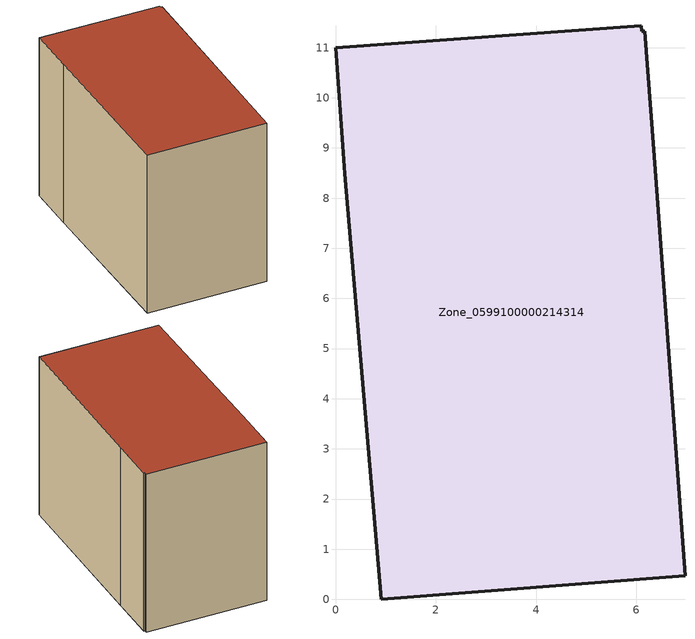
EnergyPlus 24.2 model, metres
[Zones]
Zone_0599100000214314
 floor ground (C_G): 6.16,11.33 6.35,8.96 6.97,0.47 0.92,0 0.19,8.49 0,11 6.1,11.44 6.11,11.32 z0
 wall outside (C_F): 0.19,8.49 0.92,0 6.97,0.47 6.35,8.96 6.16,11.33 6.11,11.32 6.1,11.44 0,11 0.19,8.49 z0:8.57
 roof outside (C_R): 6.35,8.96 6.16,11.33 6.11,11.32 6.1,11.44 0,11 0.19,8.49 0.92,0 6.97,0.47 z8.57
[BUILDING]
Pand.0599100000214314: North Axis=0; Terrain=City; Loads Convergence Tolerance Value=0.04; Temperature Convergence Tolerance Value=0.4; Solar Distribution=FullExterior; Maximum Number of Warmup Days=25; Minimum Number of Warmup Days=1
[Site:Location]
Rotterdam.The.Hague.AP_ZH_NLD Design_Conditions: Latitude=51.96; Longitude=4.45; Time Zone=1; Elevation=-4.5
[SITE:GROUNDTEMPERATURE:BUILDINGSURFACE]
18, 18, 18, 18, 18, 18, 18, 18, 18, 18, 18, 18
[MATERIAL] Thermal Absorptance=0.9; Solar Absorptance=0.7; Visible Absorptance=0.7
Name | Roughness | Thickness | Conductivity | Density | Specific Heat
G.TI.1946-1964 | MediumSmooth | 0.15 | 1 | 540 | 1210
F.TI.1946-1964 | Rough | 0.3 | 0.857143 | 1920 | 840
R.TI.1946-1964 | MediumRough | 0.2 | 0.277778 | 1500 | 1000
[CONSTRUCTION]
C_G: G.TI.1946-1964
C_F: F.TI.1946-1964
C_R: R.TI.1946-1964
[ZONE]
Zone_0599100000214314: Type=1; Multiplier=1; Ceiling Height=Autocalculate; Volume=Autocalculate; Floor Area=autocalculate; Part of Total Floor Area=Yes
[ZONEINFILTRATION:DESIGNFLOWRATE]
Infil_Zone_0599100000214314: Zone or ZoneList or Space or SpaceList=Zone_0599100000214314; Schedule=AlwaysOn; Design Flow Rate Calculation Method=Flow/Area; Flow Rate per Floor Area=0.003; Constant Term Coefficient=1; Temperature Term Coefficient=0; Velocity Term Coefficient=0; Velocity Squared Term Coefficient=0
[HVACTEMPLATE:ZONE:IDEALLOADSAIRSYSTEM]
Zone_0599100000214314: Maximum Heating Supply Air Temperature=50; Minimum Cooling Supply Air Temperature=13; Maximum Heating Supply Air Humidity Ratio=0.0156; Minimum Cooling Supply Air Humidity Ratio=0.0077; Heating Limit=NoLimit; Cooling Limit=NoLimit; Dehumidification Control Type=ConstantSensibleHeatRatio; Cooling Sensible Heat Ratio=0.7; Dehumidification Setpoint=60; Humidification Control Type=None; Humidification Setpoint=30; Outdoor Air Method=None; Outdoor Air Flow Rate per Person=0.00944; Outdoor Air Flow Rate per Zone Floor Area=0; Outdoor Air Flow Rate per Zone=0; Demand Controlled Ventilation Type=None; Outdoor Air Economizer Type=NoEconomizer; Heat Recovery Type=None; Sensible Heat Recovery Effectiveness=0.7; Latent Heat Recovery Effectiveness=0.65
[ZONECONTROL:THERMOSTAT]
ThermostatControl_Zone_0599100000214314: Zone or ZoneList=Zone_0599100000214314; Control Type Schedule=DualSetpointControlType; Control 1=Thermostat_Zone_0599100000214314; Temperature Difference Between Cutout And Setpoint=0
[THERMOSTATSETPOINT:DUALSETPOINT]
Thermostat_Zone_0599100000214314: Heating Setpoint Temperature Schedule=HeatingSetpoint_Zone_0599100000214314; Cooling Setpoint Temperature Schedule=CoolingSetpoint_Zone_0599100000214314
[SCHEDULE:COMPACT]
HeatingSetpoint_Zone_0599100000214314: Through: 12/31, For: AllDays, Until: 24:00, 21
CoolingSetpoint_Zone_0599100000214314: Through: 12/31, For: AllDays, Until: 24:00, 24
DualSetpointControlType: Through: 12/31, For: AllDays, Until: 24:00, 4
AlwaysOn: Through: 12/31, For: AllDays, Until: 24:00, 1
